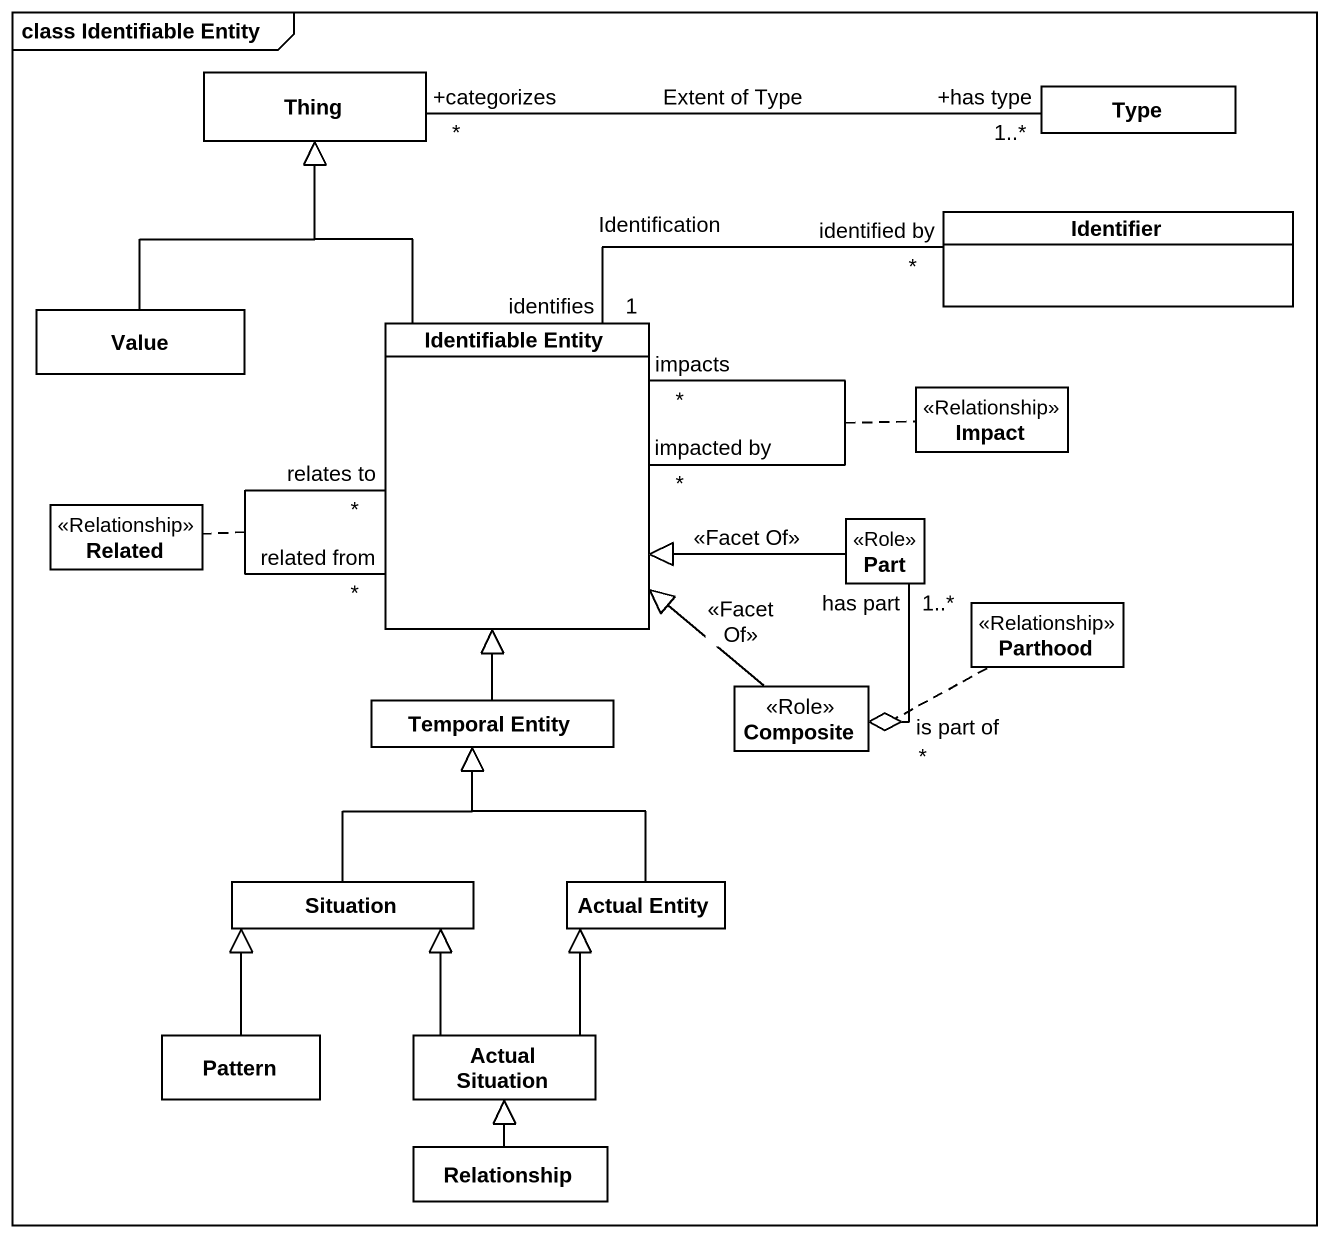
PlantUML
@startuml
mainframe class Identifiable Entity
hide circle
hide empty members
class Thing
class Type
class Identifier
class Value
class "Identifiable Entity" as Identifiable_Entity
class Impact <<Relationship>>
class Related <<Relationship>>
class Part <<Role>>
class Parthood <<Relationship>>
class "Temporal Entity" as Temporal_Entity
class Composite <<Role>>
class Situation
class "Actual Entity" as Actual_Entity
class Pattern
class "Actual Situation" as Actual_Situation
class Relationship
Type "+has type\n1..*" -left- "+categorizes\n*" Thing : Extent of Type
Identifier "identified by\n*" -left- "identifies\n1" Identifiable_Entity : Identification
Value -up-|> Thing
Identifiable_Entity -up-|> Thing
Identifiable_Entity "related from\n*" -- "relates to\n*" Identifiable_Entity
(Identifiable_Entity, Identifiable_Entity) .. Related
Identifiable_Entity "impacted by\n*" -- "impacts\n*" Identifiable_Entity
(Identifiable_Entity, Identifiable_Entity) .. Impact
Part -left-|> Identifiable_Entity : <<Facet Of>>
Temporal_Entity -up-|> Identifiable_Entity
Composite -up-|> Identifiable_Entity : <<Facet Of>>
Composite "is part of\n*" o-up- "1..*\nhas part" Part
(Composite, Part) .. Parthood
Situation -up-|> Temporal_Entity
Actual_Entity -up-|> Temporal_Entity
Pattern -up-|> Situation
Actual_Situation -up-|> Situation
Actual_Situation -up-|> Actual_Entity
Relationship -up-|> Actual_Situation
@enduml
